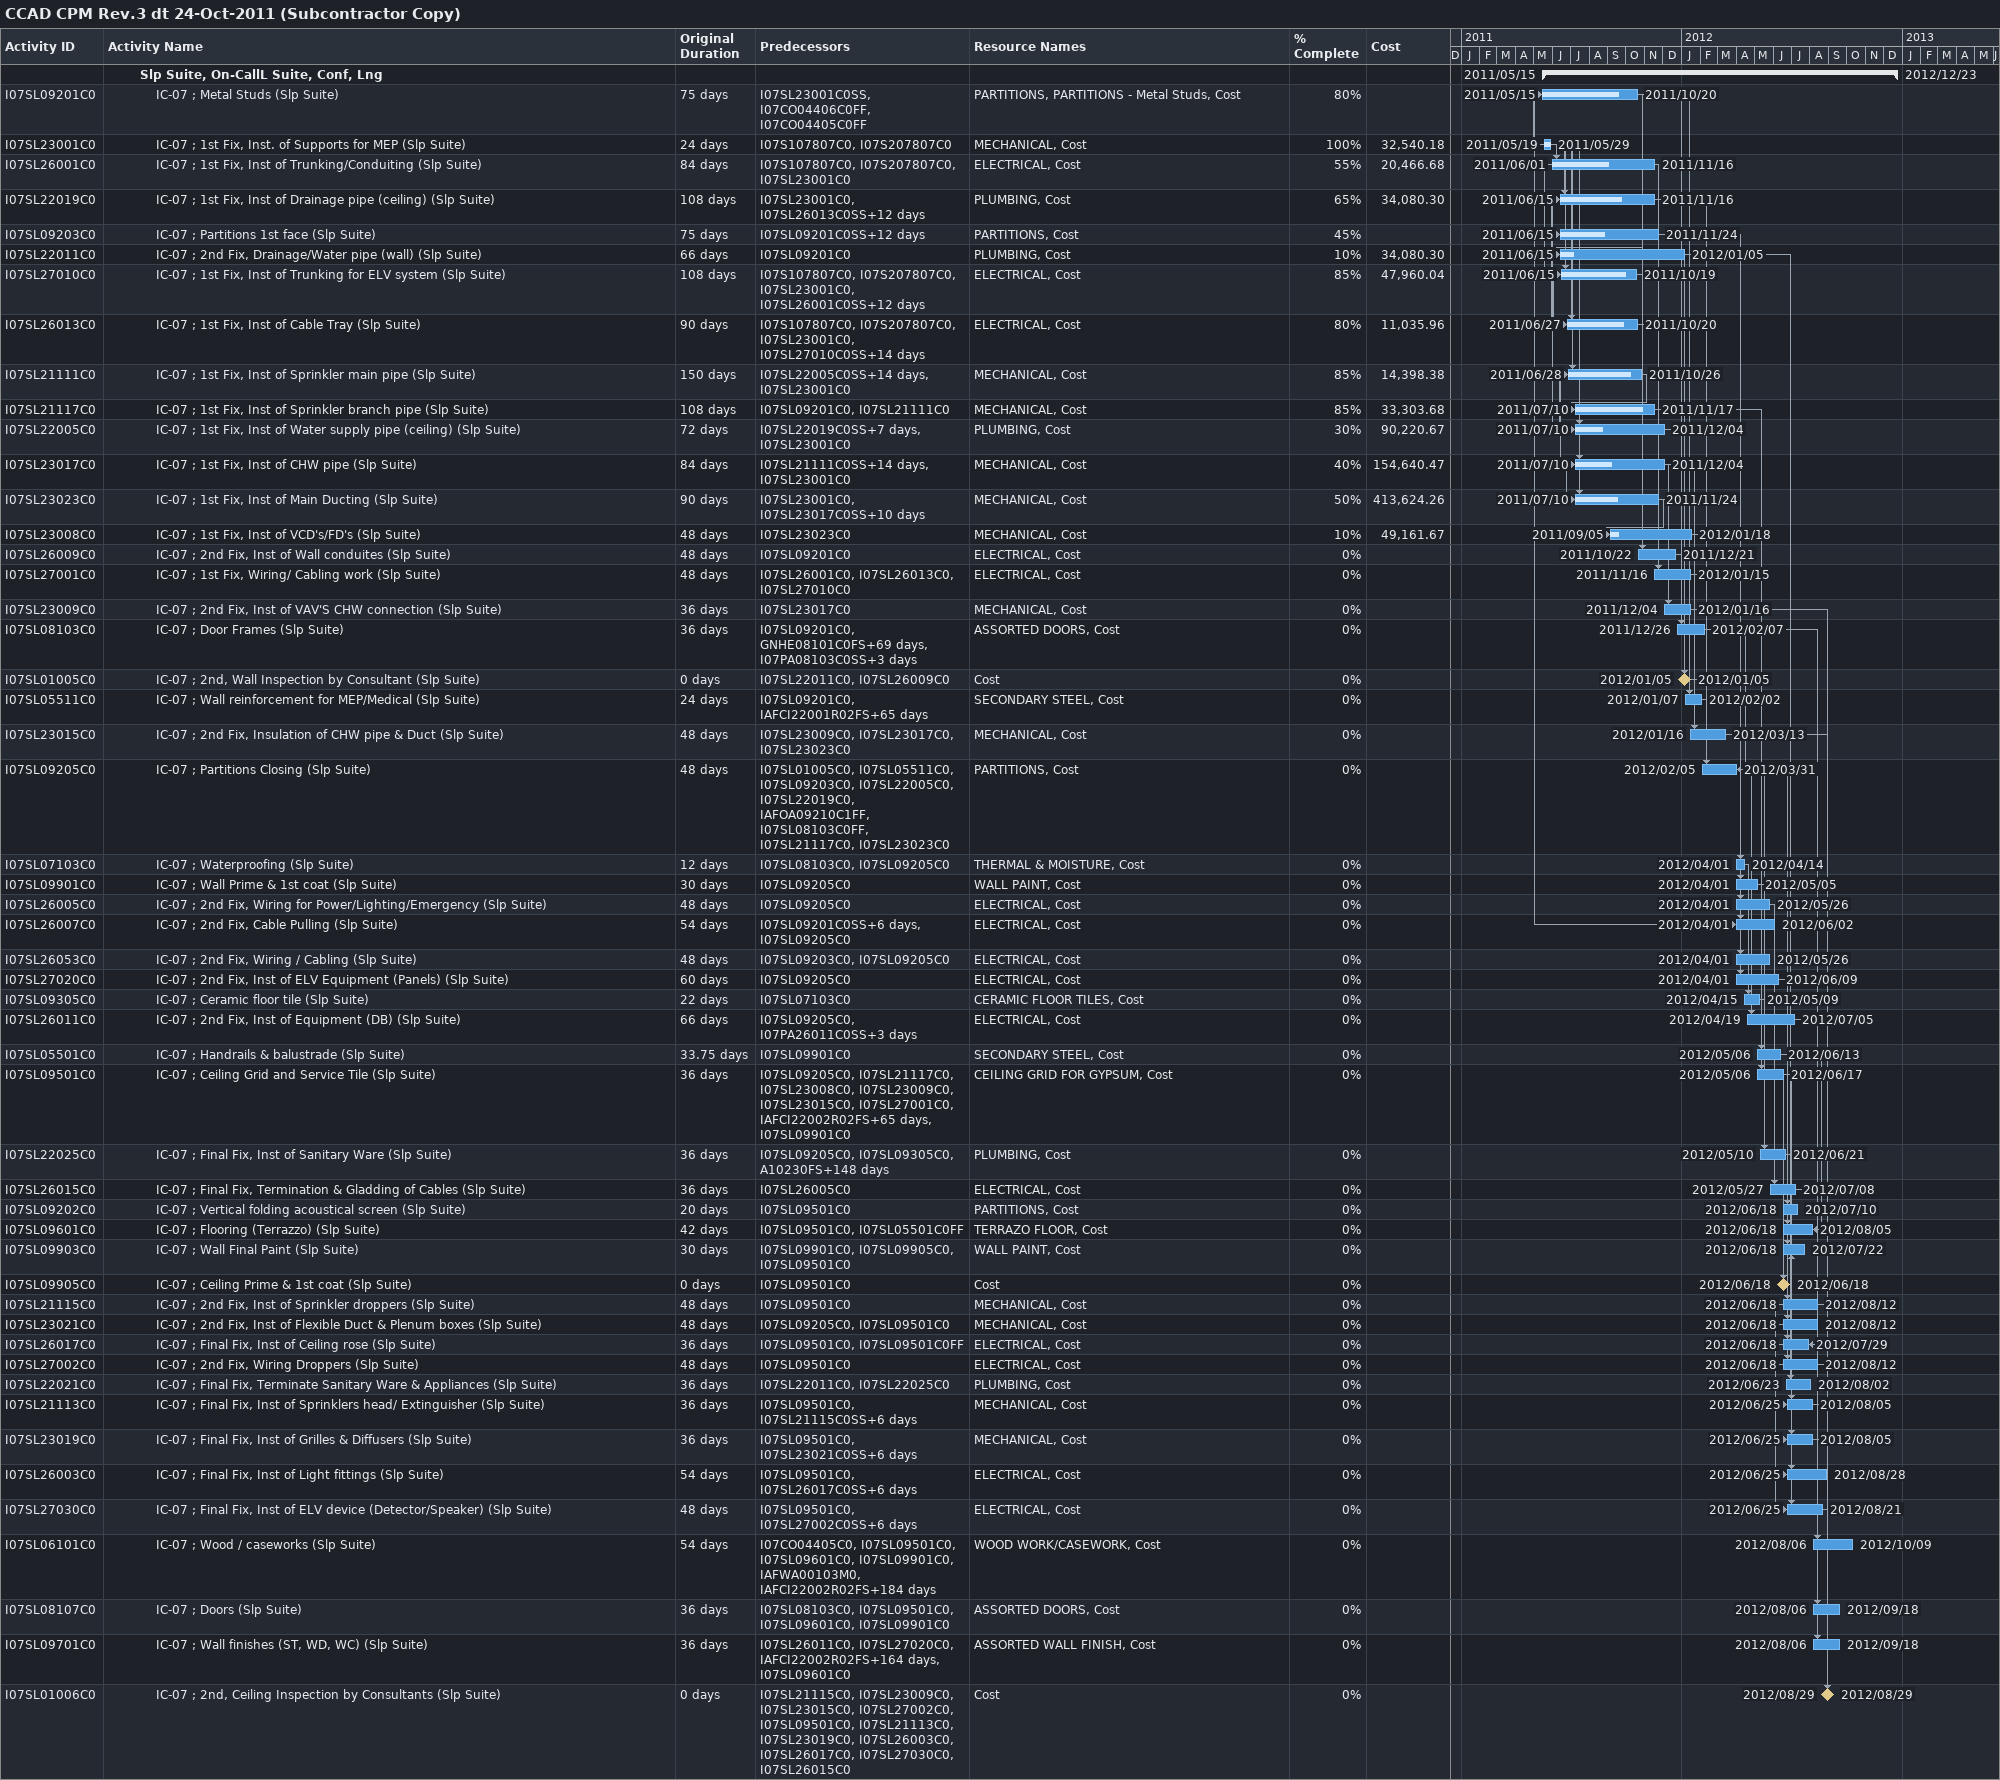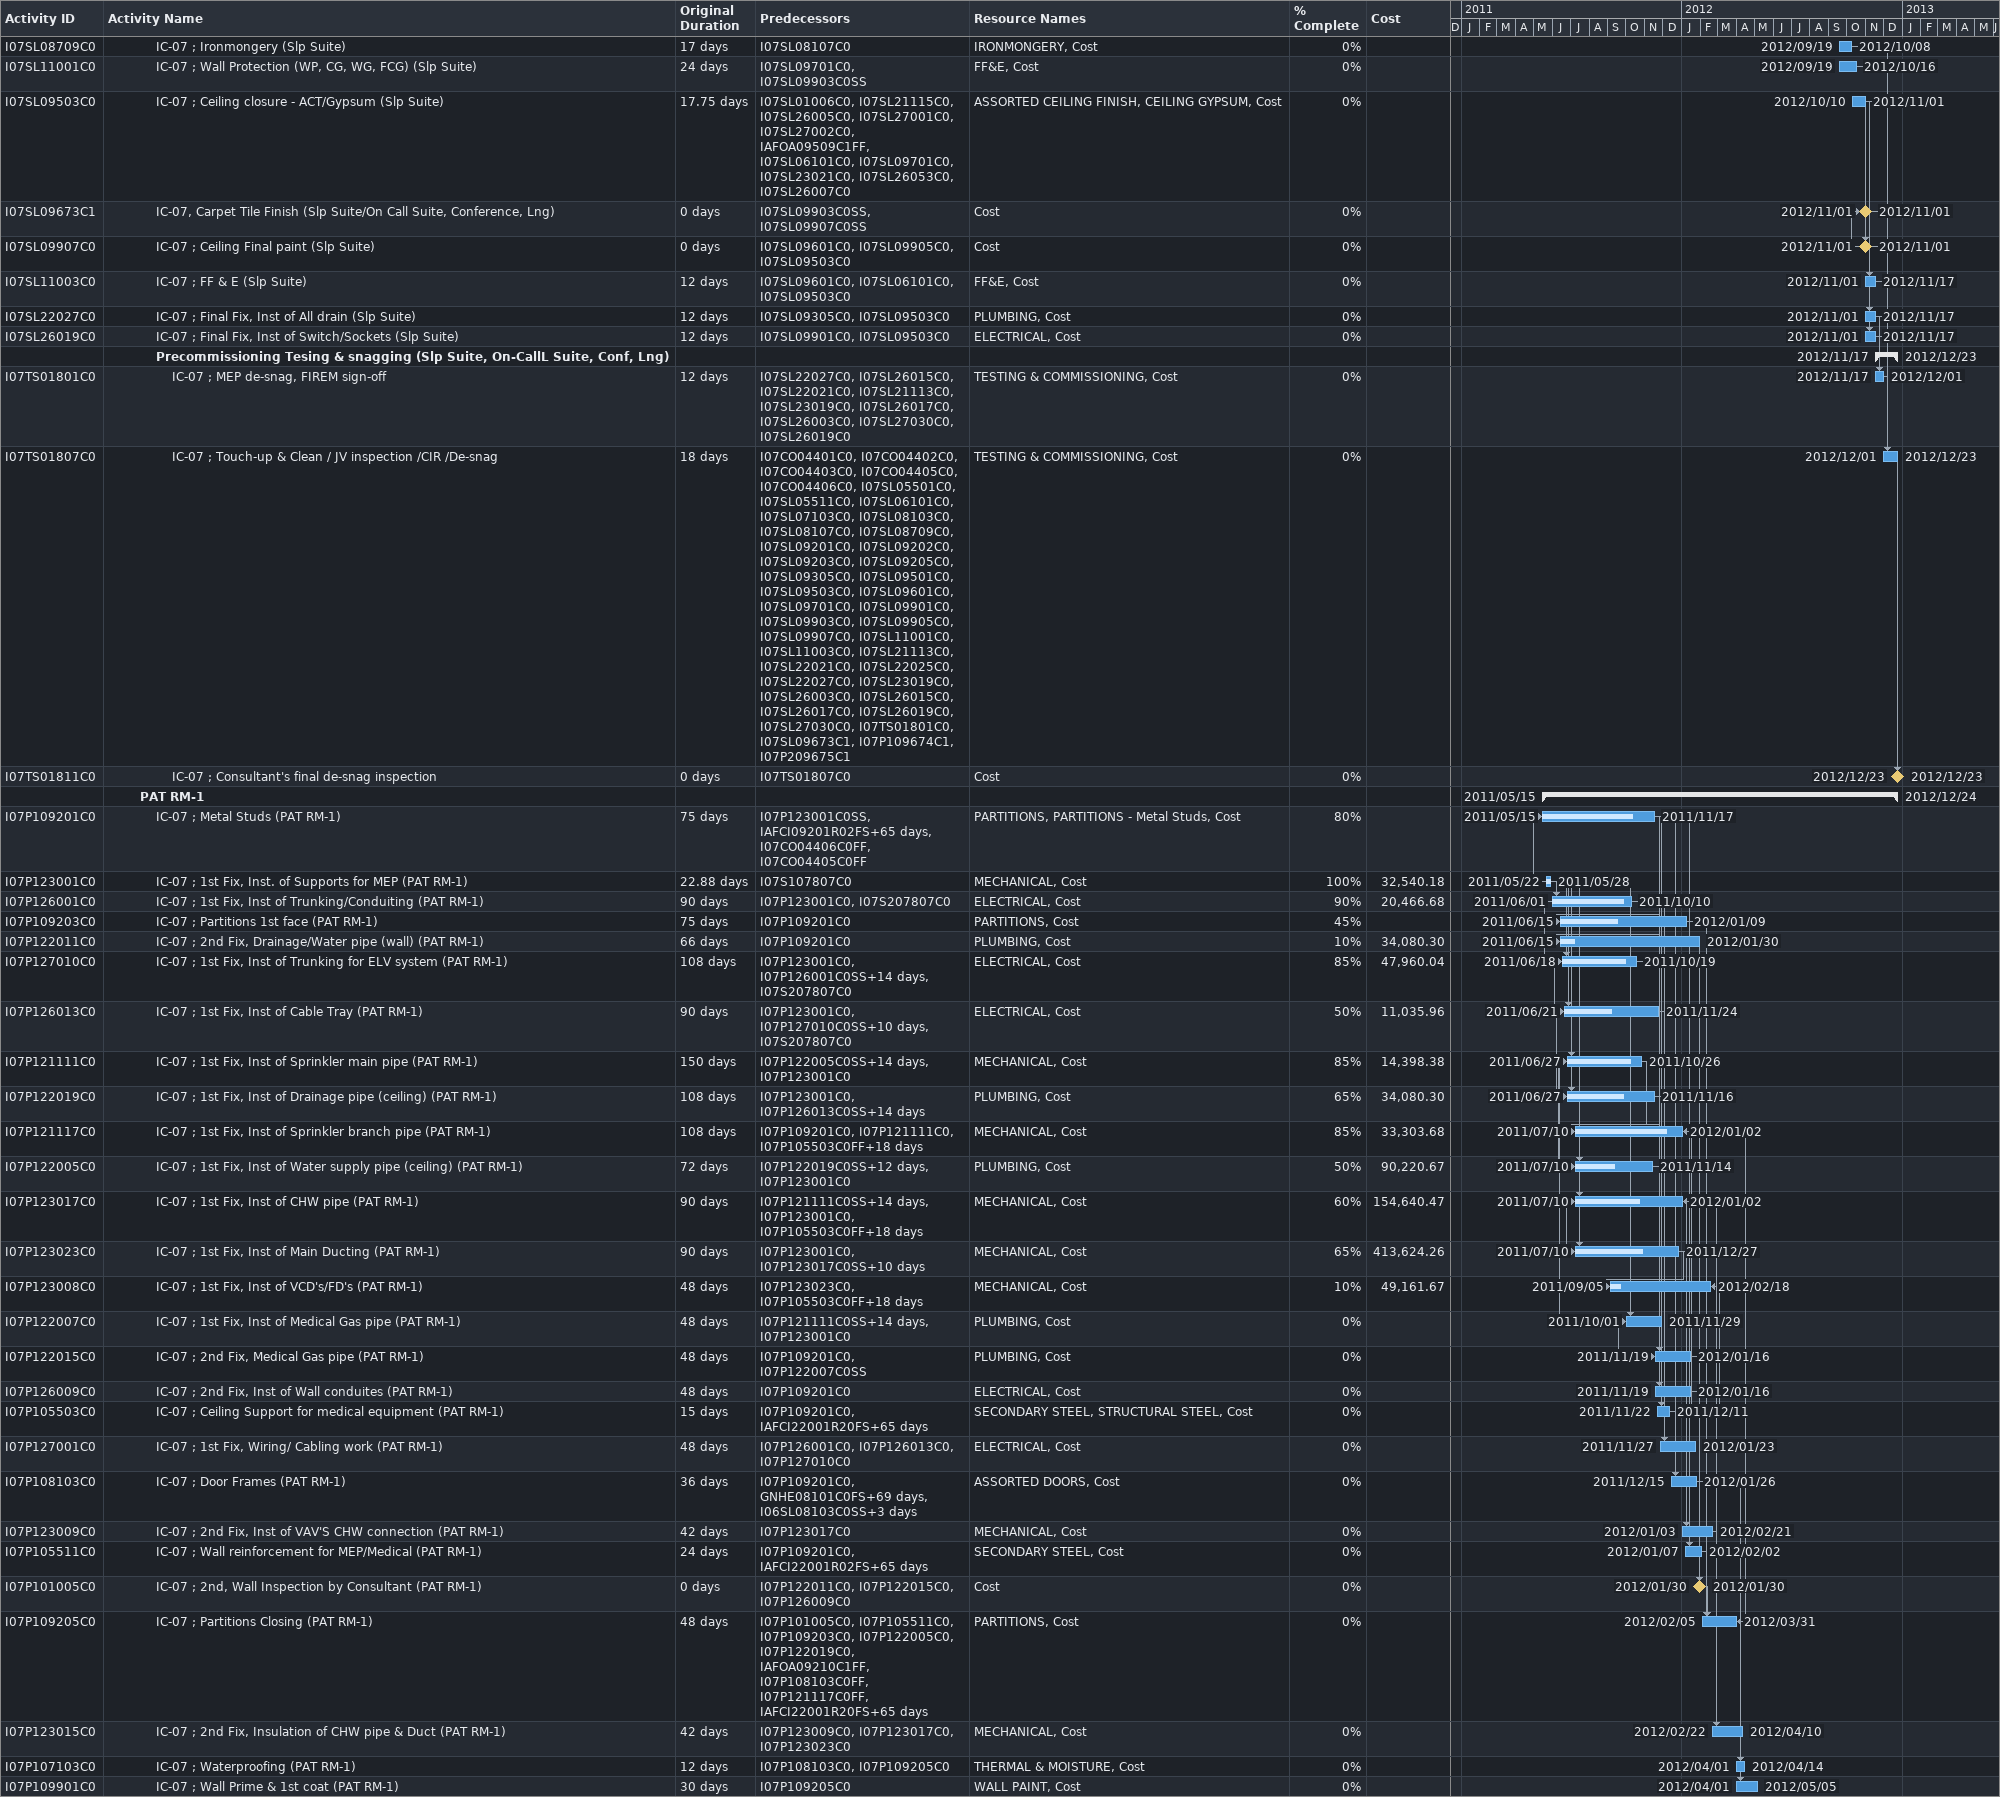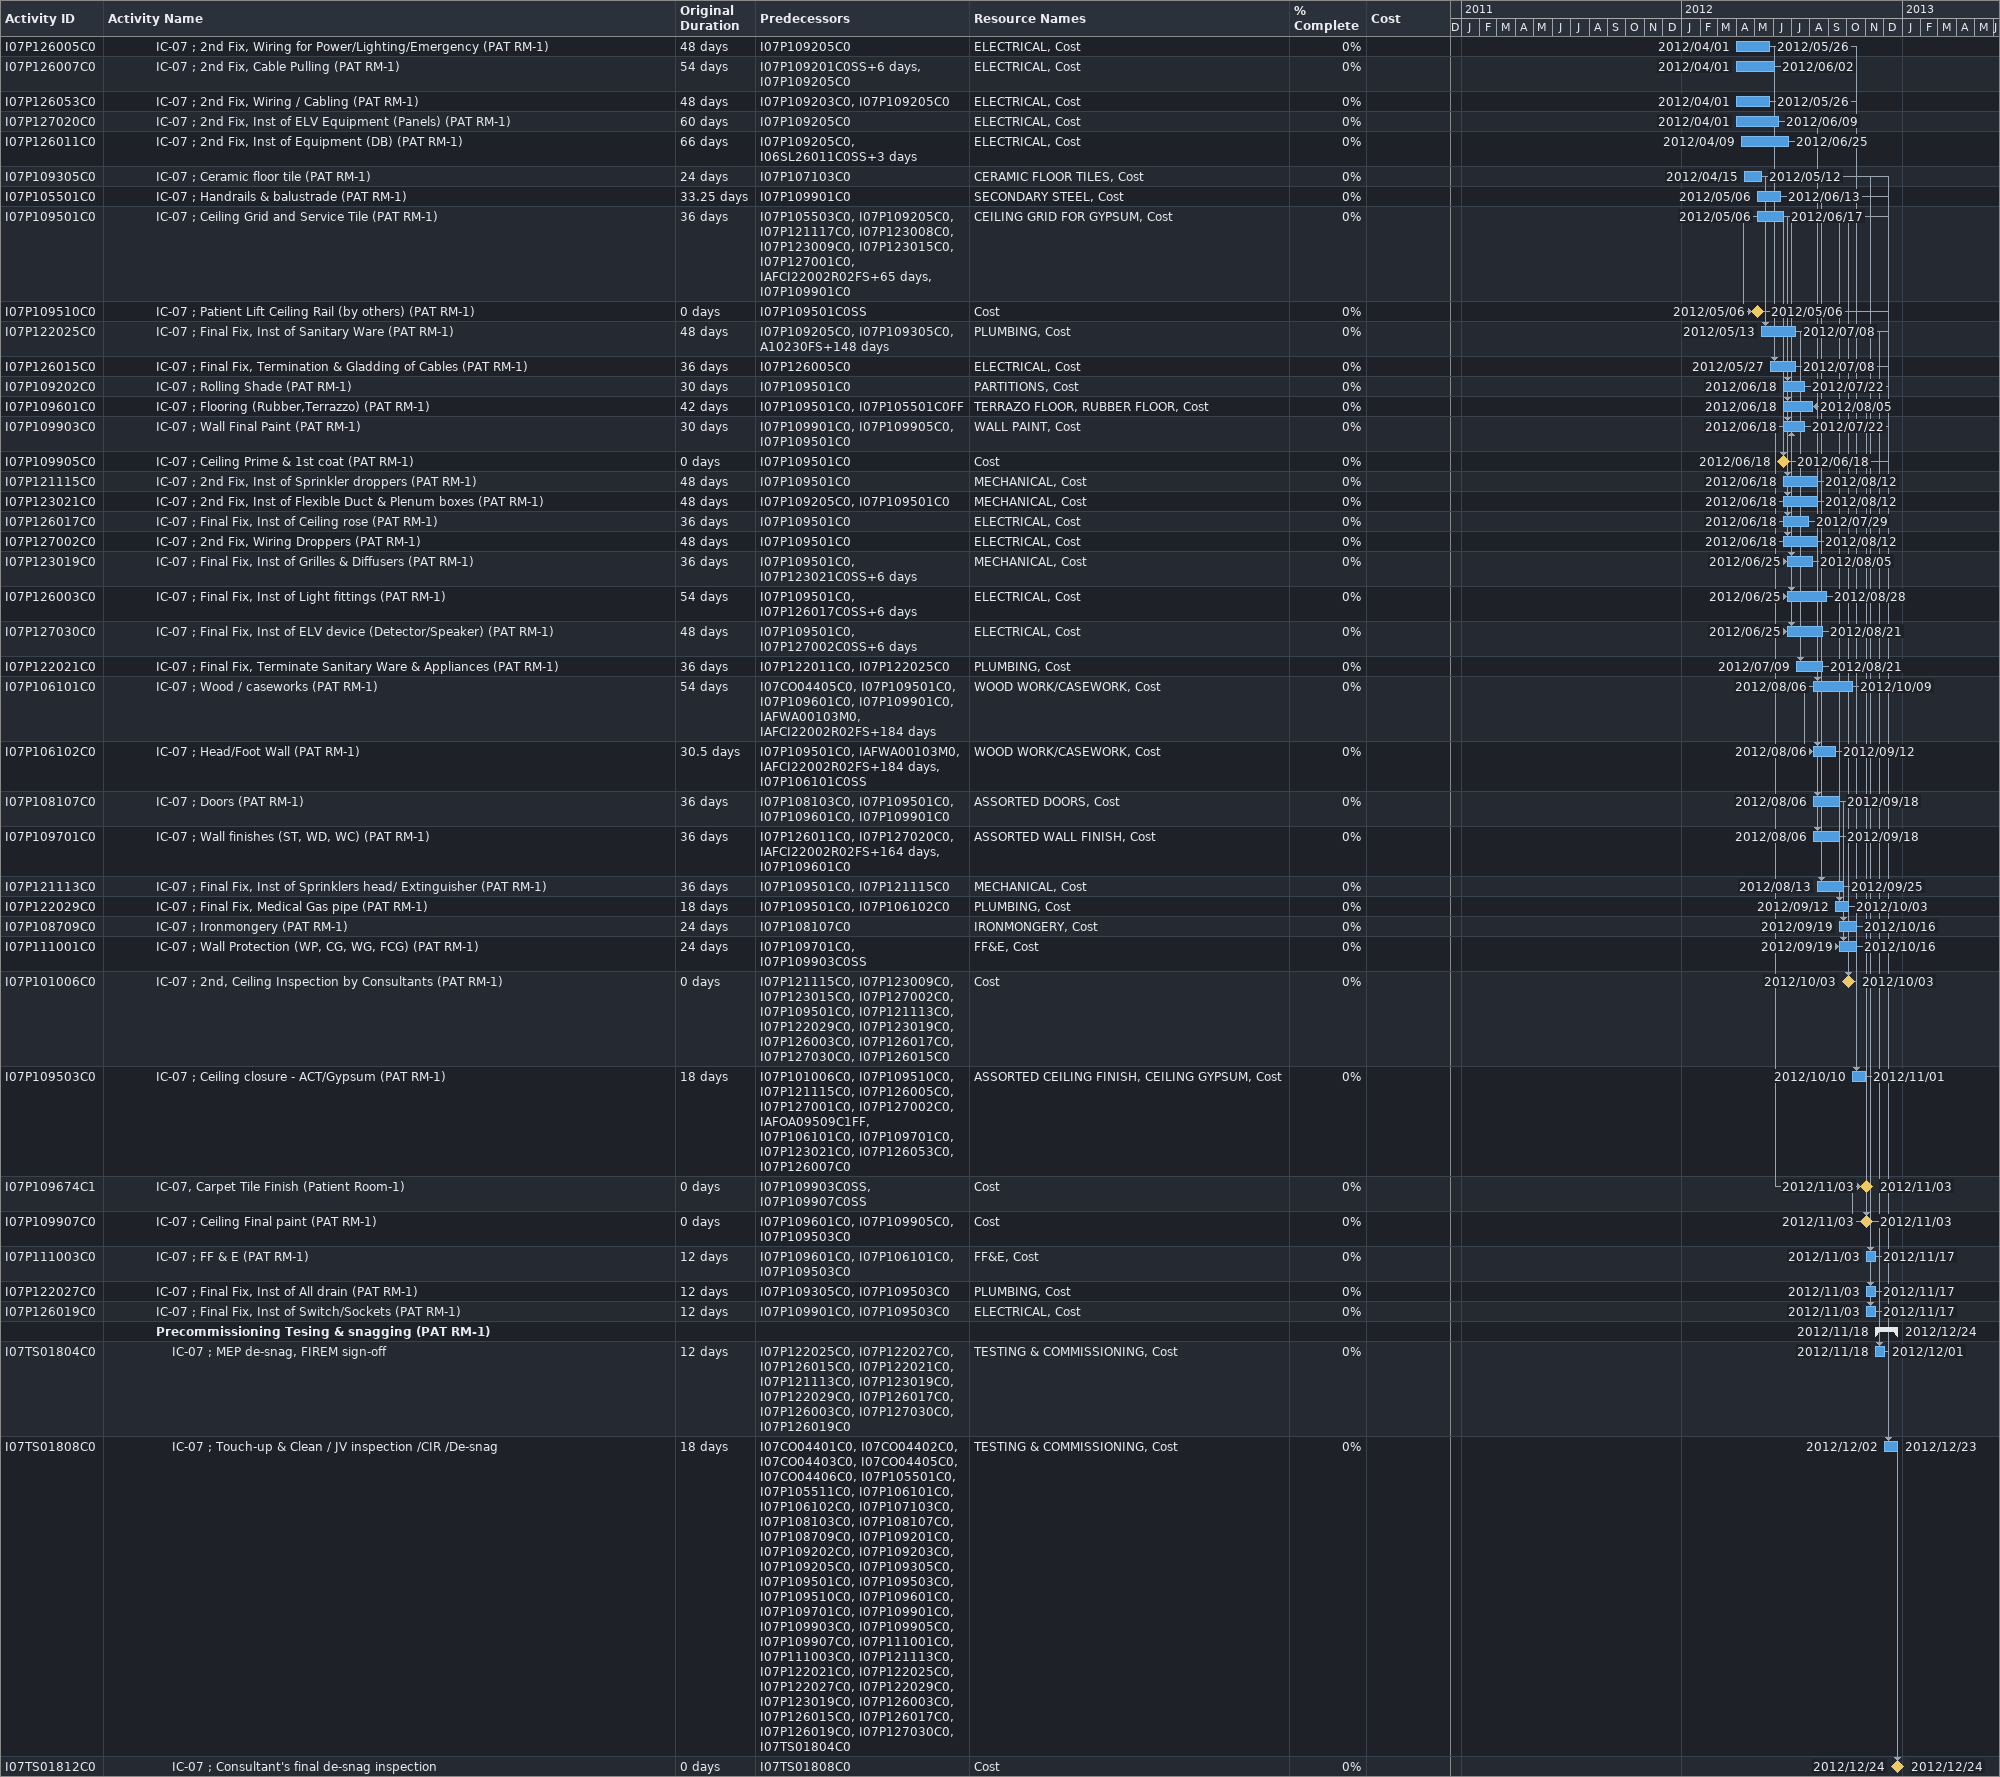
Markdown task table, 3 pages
CCAD CPM Rev.3 dt 24-Oct-2011 (Subcontractor Copy)

| ID | Level | Task | Original duration | Start | Finish | Predecessors | Resources | % complete | Cost |
|---|---|---|---|---|---|---|---|---|---|
|  | 3 | **Slp Suite, On-CallL Suite, Conf, Lng** |  | 2011-05-15 | 2012-12-23 |  |  |  |  |
| I07SL09201C0 | 4 | IC-07 ; Metal Studs (Slp Suite) | 75d | 2011-05-15 | 2011-10-20 | I07SL23001C0SS, I07CO04406C0FF, I07CO04405C0FF | PARTITIONS, PARTITIONS - Metal Studs, Cost | 80 |  |
| I07SL23001C0 | 4 | IC-07 ; 1st Fix, Inst. of Supports for MEP (Slp Suite) | 24d | 2011-05-19 | 2011-05-29 | I07S107807C0, I07S207807C0 | MECHANICAL, Cost | 100 | 32540.18 |
| I07SL26001C0 | 4 | IC-07 ; 1st Fix, Inst of Trunking/Conduiting (Slp Suite) | 84d | 2011-06-01 | 2011-11-16 | I07S107807C0, I07S207807C0, I07SL23001C0 | ELECTRICAL, Cost | 55 | 20466.68 |
| I07SL22019C0 | 4 | IC-07 ; 1st Fix, Inst of Drainage pipe (ceiling) (Slp Suite) | 108d | 2011-06-15 | 2011-11-16 | I07SL23001C0, I07SL26013C0SS+12d | PLUMBING, Cost | 65 | 34080.30 |
| I07SL09203C0 | 4 | IC-07 ; Partitions 1st face (Slp Suite) | 75d | 2011-06-15 | 2011-11-24 | I07SL09201C0SS+12d | PARTITIONS, Cost | 45 |  |
| I07SL22011C0 | 4 | IC-07 ; 2nd Fix, Drainage/Water pipe (wall) (Slp Suite) | 66d | 2011-06-15 | 2012-01-05 | I07SL09201C0 | PLUMBING, Cost | 10 | 34080.30 |
| I07SL27010C0 | 4 | IC-07 ; 1st Fix, Inst of Trunking for ELV system (Slp Suite) | 108d | 2011-06-15 | 2011-10-19 | I07S107807C0, I07S207807C0, I07SL23001C0, I07SL26001C0SS+12d | ELECTRICAL, Cost | 85 | 47960.04 |
| I07SL26013C0 | 4 | IC-07 ; 1st Fix, Inst of Cable Tray (Slp Suite) | 90d | 2011-06-27 | 2011-10-20 | I07S107807C0, I07S207807C0, I07SL23001C0, I07SL27010C0SS+14d | ELECTRICAL, Cost | 80 | 11035.96 |
| I07SL21111C0 | 4 | IC-07 ; 1st Fix, Inst of Sprinkler main pipe (Slp Suite) | 150d | 2011-06-28 | 2011-10-26 | I07SL22005C0SS+14d, I07SL23001C0 | MECHANICAL, Cost | 85 | 14398.38 |
| I07SL21117C0 | 4 | IC-07 ; 1st Fix, Inst of Sprinkler branch pipe (Slp Suite) | 108d | 2011-07-10 | 2011-11-17 | I07SL09201C0, I07SL21111C0 | MECHANICAL, Cost | 85 | 33303.68 |
| I07SL22005C0 | 4 | IC-07 ; 1st Fix, Inst of Water supply pipe (ceiling) (Slp Suite) | 72d | 2011-07-10 | 2011-12-04 | I07SL22019C0SS+7d, I07SL23001C0 | PLUMBING, Cost | 30 | 90220.67 |
| I07SL23017C0 | 4 | IC-07 ; 1st Fix, Inst of CHW pipe (Slp Suite) | 84d | 2011-07-10 | 2011-12-04 | I07SL21111C0SS+14d, I07SL23001C0 | MECHANICAL, Cost | 40 | 154640.47 |
| I07SL23023C0 | 4 | IC-07 ; 1st Fix, Inst of Main Ducting (Slp Suite) | 90d | 2011-07-10 | 2011-11-24 | I07SL23001C0, I07SL23017C0SS+10d | MECHANICAL, Cost | 50 | 413624.26 |
| I07SL23008C0 | 4 | IC-07 ; 1st Fix, Inst of VCD's/FD's (Slp Suite) | 48d | 2011-09-05 | 2012-01-18 | I07SL23023C0 | MECHANICAL, Cost | 10 | 49161.67 |
| I07SL26009C0 | 4 | IC-07 ; 2nd Fix, Inst of Wall conduites (Slp Suite) | 48d | 2011-10-22 | 2011-12-21 | I07SL09201C0 | ELECTRICAL, Cost | 0 |  |
| I07SL27001C0 | 4 | IC-07 ; 1st Fix, Wiring/ Cabling work (Slp Suite) | 48d | 2011-11-16 | 2012-01-15 | I07SL26001C0, I07SL26013C0, I07SL27010C0 | ELECTRICAL, Cost | 0 |  |
| I07SL23009C0 | 4 | IC-07 ; 2nd Fix, Inst of VAV'S CHW connection (Slp Suite) | 36d | 2011-12-04 | 2012-01-16 | I07SL23017C0 | MECHANICAL, Cost | 0 |  |
| I07SL08103C0 | 4 | IC-07 ; Door Frames (Slp Suite) | 36d | 2011-12-26 | 2012-02-07 | I07SL09201C0, GNHE08101C0FS+69d, I07PA08103C0SS+3d | ASSORTED DOORS, Cost | 0 |  |
| I07SL01005C0 | 4 | IC-07 ; 2nd, Wall Inspection by Consultant (Slp Suite) | 0d | 2012-01-05 | 2012-01-05 | I07SL22011C0, I07SL26009C0 | Cost | 0 |  |
| I07SL05511C0 | 4 | IC-07 ; Wall reinforcement for MEP/Medical (Slp Suite) | 24d | 2012-01-07 | 2012-02-02 | I07SL09201C0, IAFCI22001R02FS+65d | SECONDARY STEEL, Cost | 0 |  |
| I07SL23015C0 | 4 | IC-07 ; 2nd Fix, Insulation of CHW pipe & Duct (Slp Suite) | 48d | 2012-01-16 | 2012-03-13 | I07SL23009C0, I07SL23017C0, I07SL23023C0 | MECHANICAL, Cost | 0 |  |
| I07SL09205C0 | 4 | IC-07 ; Partitions Closing (Slp Suite) | 48d | 2012-02-05 | 2012-03-31 | I07SL01005C0, I07SL05511C0, I07SL09203C0, I07SL22005C0, I07SL22019C0, IAFOA09210C1FF, I07SL08103C0FF, I07SL21117C0, I07SL23023C0 | PARTITIONS, Cost | 0 |  |
| I07SL07103C0 | 4 | IC-07 ; Waterproofing (Slp Suite) | 12d | 2012-04-01 | 2012-04-14 | I07SL08103C0, I07SL09205C0 | THERMAL & MOISTURE, Cost | 0 |  |
| I07SL09901C0 | 4 | IC-07 ; Wall Prime & 1st coat (Slp Suite) | 30d | 2012-04-01 | 2012-05-05 | I07SL09205C0 | WALL PAINT, Cost | 0 |  |
| I07SL26005C0 | 4 | IC-07 ; 2nd Fix, Wiring for Power/Lighting/Emergency (Slp Suite) | 48d | 2012-04-01 | 2012-05-26 | I07SL09205C0 | ELECTRICAL, Cost | 0 |  |
| I07SL26007C0 | 4 | IC-07 ; 2nd Fix, Cable Pulling (Slp Suite) | 54d | 2012-04-01 | 2012-06-02 | I07SL09201C0SS+6d, I07SL09205C0 | ELECTRICAL, Cost | 0 |  |
| I07SL26053C0 | 4 | IC-07 ; 2nd Fix, Wiring / Cabling (Slp Suite) | 48d | 2012-04-01 | 2012-05-26 | I07SL09203C0, I07SL09205C0 | ELECTRICAL, Cost | 0 |  |
| I07SL27020C0 | 4 | IC-07 ; 2nd Fix, Inst of ELV Equipment (Panels) (Slp Suite) | 60d | 2012-04-01 | 2012-06-09 | I07SL09205C0 | ELECTRICAL, Cost | 0 |  |
| I07SL09305C0 | 4 | IC-07 ; Ceramic floor tile (Slp Suite) | 22d | 2012-04-15 | 2012-05-09 | I07SL07103C0 | CERAMIC FLOOR TILES, Cost | 0 |  |
| I07SL26011C0 | 4 | IC-07 ; 2nd Fix, Inst of Equipment (DB) (Slp Suite) | 66d | 2012-04-19 | 2012-07-05 | I07SL09205C0, I07PA26011C0SS+3d | ELECTRICAL, Cost | 0 |  |
| I07SL05501C0 | 4 | IC-07 ; Handrails & balustrade (Slp Suite) | 33.75d | 2012-05-06 | 2012-06-13 | I07SL09901C0 | SECONDARY STEEL, Cost | 0 |  |
| I07SL09501C0 | 4 | IC-07 ; Ceiling Grid and Service Tile (Slp Suite) | 36d | 2012-05-06 | 2012-06-17 | I07SL09205C0, I07SL21117C0, I07SL23008C0, I07SL23009C0, I07SL23015C0, I07SL27001C0, IAFCI22002R02FS+65d, I07SL09901C0 | CEILING GRID FOR GYPSUM, Cost | 0 |  |
| I07SL22025C0 | 4 | IC-07 ; Final Fix, Inst of Sanitary Ware (Slp Suite) | 36d | 2012-05-10 | 2012-06-21 | I07SL09205C0, I07SL09305C0, A10230FS+148d | PLUMBING, Cost | 0 |  |
| I07SL26015C0 | 4 | IC-07 ; Final Fix, Termination & Gladding of Cables (Slp Suite) | 36d | 2012-05-27 | 2012-07-08 | I07SL26005C0 | ELECTRICAL, Cost | 0 |  |
| I07SL09202C0 | 4 | IC-07 ; Vertical folding acoustical screen (Slp Suite) | 20d | 2012-06-18 | 2012-07-10 | I07SL09501C0 | PARTITIONS, Cost | 0 |  |
| I07SL09601C0 | 4 | IC-07 ; Flooring (Terrazzo) (Slp Suite) | 42d | 2012-06-18 | 2012-08-05 | I07SL09501C0, I07SL05501C0FF | TERRAZO FLOOR, Cost | 0 |  |
| I07SL09903C0 | 4 | IC-07 ; Wall Final Paint (Slp Suite) | 30d | 2012-06-18 | 2012-07-22 | I07SL09901C0, I07SL09905C0, I07SL09501C0 | WALL PAINT, Cost | 0 |  |
| I07SL09905C0 | 4 | IC-07 ; Ceiling Prime & 1st coat (Slp Suite) | 0d | 2012-06-18 | 2012-06-18 | I07SL09501C0 | Cost | 0 |  |
| I07SL21115C0 | 4 | IC-07 ; 2nd Fix, Inst of Sprinkler droppers (Slp Suite) | 48d | 2012-06-18 | 2012-08-12 | I07SL09501C0 | MECHANICAL, Cost | 0 |  |
| I07SL23021C0 | 4 | IC-07 ; 2nd Fix, Inst of Flexible Duct & Plenum boxes (Slp Suite) | 48d | 2012-06-18 | 2012-08-12 | I07SL09205C0, I07SL09501C0 | MECHANICAL, Cost | 0 |  |
| I07SL26017C0 | 4 | IC-07 ; Final Fix, Inst of Ceiling rose (Slp Suite) | 36d | 2012-06-18 | 2012-07-29 | I07SL09501C0, I07SL09501C0FF | ELECTRICAL, Cost | 0 |  |
| I07SL27002C0 | 4 | IC-07 ; 2nd Fix, Wiring Droppers (Slp Suite) | 48d | 2012-06-18 | 2012-08-12 | I07SL09501C0 | ELECTRICAL, Cost | 0 |  |
| I07SL22021C0 | 4 | IC-07 ; Final Fix, Terminate Sanitary Ware & Appliances (Slp Suite) | 36d | 2012-06-23 | 2012-08-02 | I07SL22011C0, I07SL22025C0 | PLUMBING, Cost | 0 |  |
| I07SL21113C0 | 4 | IC-07 ; Final Fix, Inst of Sprinklers head/ Extinguisher (Slp Suite) | 36d | 2012-06-25 | 2012-08-05 | I07SL09501C0, I07SL21115C0SS+6d | MECHANICAL, Cost | 0 |  |
| I07SL23019C0 | 4 | IC-07 ; Final Fix, Inst of Grilles & Diffusers (Slp Suite) | 36d | 2012-06-25 | 2012-08-05 | I07SL09501C0, I07SL23021C0SS+6d | MECHANICAL, Cost | 0 |  |
| I07SL26003C0 | 4 | IC-07 ; Final Fix, Inst of Light fittings (Slp Suite) | 54d | 2012-06-25 | 2012-08-28 | I07SL09501C0, I07SL26017C0SS+6d | ELECTRICAL, Cost | 0 |  |
| I07SL27030C0 | 4 | IC-07 ; Final Fix, Inst of ELV device (Detector/Speaker) (Slp Suite) | 48d | 2012-06-25 | 2012-08-21 | I07SL09501C0, I07SL27002C0SS+6d | ELECTRICAL, Cost | 0 |  |
| I07SL06101C0 | 4 | IC-07 ; Wood / caseworks (Slp Suite) | 54d | 2012-08-06 | 2012-10-09 | I07CO04405C0, I07SL09501C0, I07SL09601C0, I07SL09901C0, IAFWA00103M0, IAFCI22002R02FS+184d | WOOD WORK/CASEWORK, Cost | 0 |  |
| I07SL08107C0 | 4 | IC-07 ; Doors (Slp Suite) | 36d | 2012-08-06 | 2012-09-18 | I07SL08103C0, I07SL09501C0, I07SL09601C0, I07SL09901C0 | ASSORTED DOORS, Cost | 0 |  |
| I07SL09701C0 | 4 | IC-07 ; Wall finishes (ST, WD, WC) (Slp Suite) | 36d | 2012-08-06 | 2012-09-18 | I07SL26011C0, I07SL27020C0, IAFCI22002R02FS+164d, I07SL09601C0 | ASSORTED WALL FINISH, Cost | 0 |  |
| I07SL01006C0 | 4 | IC-07 ; 2nd, Ceiling Inspection by Consultants (Slp Suite) | 0d | 2012-08-29 | 2012-08-29 | I07SL21115C0, I07SL23009C0, I07SL23015C0, I07SL27002C0, I07SL09501C0, I07SL21113C0, I07SL23019C0, I07SL26003C0, I07SL26017C0, I07SL27030C0, I07SL26015C0 | Cost | 0 |  |
| I07SL08709C0 | 4 | IC-07 ; Ironmongery (Slp Suite) | 17d | 2012-09-19 | 2012-10-08 | I07SL08107C0 | IRONMONGERY, Cost | 0 |  |
| I07SL11001C0 | 4 | IC-07 ; Wall Protection (WP, CG, WG, FCG) (Slp Suite) | 24d | 2012-09-19 | 2012-10-16 | I07SL09701C0, I07SL09903C0SS | FF&E, Cost | 0 |  |
| I07SL09503C0 | 4 | IC-07 ; Ceiling closure - ACT/Gypsum (Slp Suite) | 17.75d | 2012-10-10 | 2012-11-01 | I07SL01006C0, I07SL21115C0, I07SL26005C0, I07SL27001C0, I07SL27002C0, IAFOA09509C1FF, I07SL06101C0, I07SL09701C0, I07SL23021C0, I07SL26053C0, I07SL26007C0 | ASSORTED CEILING FINISH, CEILING GYPSUM, Cost | 0 |  |
| I07SL09673C1 | 4 | IC-07, Carpet Tile Finish (Slp Suite/On Call Suite, Conference, Lng) | 0d | 2012-11-01 | 2012-11-01 | I07SL09903C0SS, I07SL09907C0SS | Cost | 0 |  |
| I07SL09907C0 | 4 | IC-07 ; Ceiling Final paint (Slp Suite) | 0d | 2012-11-01 | 2012-11-01 | I07SL09601C0, I07SL09905C0, I07SL09503C0 | Cost | 0 |  |
| I07SL11003C0 | 4 | IC-07 ; FF & E (Slp Suite) | 12d | 2012-11-01 | 2012-11-17 | I07SL09601C0, I07SL06101C0, I07SL09503C0 | FF&E, Cost | 0 |  |
| I07SL22027C0 | 4 | IC-07 ; Final Fix, Inst of All drain (Slp Suite) | 12d | 2012-11-01 | 2012-11-17 | I07SL09305C0, I07SL09503C0 | PLUMBING, Cost | 0 |  |
| I07SL26019C0 | 4 | IC-07 ; Final Fix, Inst of Switch/Sockets (Slp Suite) | 12d | 2012-11-01 | 2012-11-17 | I07SL09901C0, I07SL09503C0 | ELECTRICAL, Cost | 0 |  |
|  | 4 | **Precommissioning Tesing & snagging (Slp Suite, On-CallL Suite, Conf, Lng)** |  | 2012-11-17 | 2012-12-23 |  |  |  |  |
| I07TS01801C0 | 5 | IC-07 ; MEP de-snag, FIREM sign-off | 12d | 2012-11-17 | 2012-12-01 | I07SL22027C0, I07SL26015C0, I07SL22021C0, I07SL21113C0, I07SL23019C0, I07SL26017C0, I07SL26003C0, I07SL27030C0, I07SL26019C0 | TESTING & COMMISSIONING, Cost | 0 |  |
| I07TS01807C0 | 5 | IC-07 ; Touch-up & Clean / JV inspection /CIR /De-snag | 18d | 2012-12-01 | 2012-12-23 | I07CO04401C0, I07CO04402C0, I07CO04403C0, I07CO04405C0, I07CO04406C0, I07SL05501C0, I07SL05511C0, I07SL06101C0, I07SL07103C0, I07SL08103C0, I07SL08107C0, I07SL08709C0, I07SL09201C0, I07SL09202C0, I07SL09203C0, I07SL09205C0, I07SL09305C0, I07SL09501C0, I07SL09503C0, I07SL09601C0, I07SL09701C0, I07SL09901C0, I07SL09903C0, I07SL09905C0, I07SL09907C0, I07SL11001C0, I07SL11003C0, I07SL21113C0, I07SL22021C0, I07SL22025C0, I07SL22027C0, I07SL23019C0, I07SL26003C0, I07SL26015C0, I07SL26017C0, I07SL26019C0, I07SL27030C0, I07TS01801C0, I07SL09673C1, I07P109674C1, I07P209675C1 | TESTING & COMMISSIONING, Cost | 0 |  |
| I07TS01811C0 | 5 | IC-07 ; Consultant's final de-snag inspection | 0d | 2012-12-23 | 2012-12-23 | I07TS01807C0 | Cost | 0 |  |
|  | 3 | **PAT RM-1** |  | 2011-05-15 | 2012-12-24 |  |  |  |  |
| I07P109201C0 | 4 | IC-07 ; Metal Studs (PAT RM-1) | 75d | 2011-05-15 | 2011-11-17 | I07P123001C0SS, IAFCI09201R02FS+65d, I07CO04406C0FF, I07CO04405C0FF | PARTITIONS, PARTITIONS - Metal Studs, Cost | 80 |  |
| I07P123001C0 | 4 | IC-07 ; 1st Fix, Inst. of Supports for MEP (PAT RM-1) | 22.88d | 2011-05-22 | 2011-05-28 | I07S107807C0 | MECHANICAL, Cost | 100 | 32540.18 |
| I07P126001C0 | 4 | IC-07 ; 1st Fix, Inst of Trunking/Conduiting (PAT RM-1) | 90d | 2011-06-01 | 2011-10-10 | I07P123001C0, I07S207807C0 | ELECTRICAL, Cost | 90 | 20466.68 |
| I07P109203C0 | 4 | IC-07 ; Partitions 1st face (PAT RM-1) | 75d | 2011-06-15 | 2012-01-09 | I07P109201C0 | PARTITIONS, Cost | 45 |  |
| I07P122011C0 | 4 | IC-07 ; 2nd Fix, Drainage/Water pipe (wall) (PAT RM-1) | 66d | 2011-06-15 | 2012-01-30 | I07P109201C0 | PLUMBING, Cost | 10 | 34080.30 |
| I07P127010C0 | 4 | IC-07 ; 1st Fix, Inst of Trunking for ELV system (PAT RM-1) | 108d | 2011-06-18 | 2011-10-19 | I07P123001C0, I07P126001C0SS+14d, I07S207807C0 | ELECTRICAL, Cost | 85 | 47960.04 |
| I07P126013C0 | 4 | IC-07 ; 1st Fix, Inst of Cable Tray (PAT RM-1) | 90d | 2011-06-21 | 2011-11-24 | I07P123001C0, I07P127010C0SS+10d, I07S207807C0 | ELECTRICAL, Cost | 50 | 11035.96 |
| I07P121111C0 | 4 | IC-07 ; 1st Fix, Inst of Sprinkler main pipe (PAT RM-1) | 150d | 2011-06-27 | 2011-10-26 | I07P122005C0SS+14d, I07P123001C0 | MECHANICAL, Cost | 85 | 14398.38 |
| I07P122019C0 | 4 | IC-07 ; 1st Fix, Inst of Drainage pipe (ceiling) (PAT RM-1) | 108d | 2011-06-27 | 2011-11-16 | I07P123001C0, I07P126013C0SS+14d | PLUMBING, Cost | 65 | 34080.30 |
| I07P121117C0 | 4 | IC-07 ; 1st Fix, Inst of Sprinkler branch pipe (PAT RM-1) | 108d | 2011-07-10 | 2012-01-02 | I07P109201C0, I07P121111C0, I07P105503C0FF+18d | MECHANICAL, Cost | 85 | 33303.68 |
| I07P122005C0 | 4 | IC-07 ; 1st Fix, Inst of Water supply pipe (ceiling) (PAT RM-1) | 72d | 2011-07-10 | 2011-11-14 | I07P122019C0SS+12d, I07P123001C0 | PLUMBING, Cost | 50 | 90220.67 |
| I07P123017C0 | 4 | IC-07 ; 1st Fix, Inst of CHW pipe (PAT RM-1) | 90d | 2011-07-10 | 2012-01-02 | I07P121111C0SS+14d, I07P123001C0, I07P105503C0FF+18d | MECHANICAL, Cost | 60 | 154640.47 |
| I07P123023C0 | 4 | IC-07 ; 1st Fix, Inst of Main Ducting (PAT RM-1) | 90d | 2011-07-10 | 2011-12-27 | I07P123001C0, I07P123017C0SS+10d | MECHANICAL, Cost | 65 | 413624.26 |
| I07P123008C0 | 4 | IC-07 ; 1st Fix, Inst of VCD's/FD's (PAT RM-1) | 48d | 2011-09-05 | 2012-02-18 | I07P123023C0, I07P105503C0FF+18d | MECHANICAL, Cost | 10 | 49161.67 |
| I07P122007C0 | 4 | IC-07 ; 1st Fix, Inst of Medical Gas pipe (PAT RM-1) | 48d | 2011-10-01 | 2011-11-29 | I07P121111C0SS+14d, I07P123001C0 | PLUMBING, Cost | 0 |  |
| I07P122015C0 | 4 | IC-07 ; 2nd Fix, Medical Gas pipe (PAT RM-1) | 48d | 2011-11-19 | 2012-01-16 | I07P109201C0, I07P122007C0SS | PLUMBING, Cost | 0 |  |
| I07P126009C0 | 4 | IC-07 ; 2nd Fix, Inst of Wall conduites (PAT RM-1) | 48d | 2011-11-19 | 2012-01-16 | I07P109201C0 | ELECTRICAL, Cost | 0 |  |
| I07P105503C0 | 4 | IC-07 ; Ceiling Support for medical equipment (PAT RM-1) | 15d | 2011-11-22 | 2011-12-11 | I07P109201C0, IAFCI22001R20FS+65d | SECONDARY STEEL, STRUCTURAL STEEL, Cost | 0 |  |
| I07P127001C0 | 4 | IC-07 ; 1st Fix, Wiring/ Cabling work (PAT RM-1) | 48d | 2011-11-27 | 2012-01-23 | I07P126001C0, I07P126013C0, I07P127010C0 | ELECTRICAL, Cost | 0 |  |
| I07P108103C0 | 4 | IC-07 ; Door Frames (PAT RM-1) | 36d | 2011-12-15 | 2012-01-26 | I07P109201C0, GNHE08101C0FS+69d, I06SL08103C0SS+3d | ASSORTED DOORS, Cost | 0 |  |
| I07P123009C0 | 4 | IC-07 ; 2nd Fix, Inst of VAV'S CHW connection (PAT RM-1) | 42d | 2012-01-03 | 2012-02-21 | I07P123017C0 | MECHANICAL, Cost | 0 |  |
| I07P105511C0 | 4 | IC-07 ; Wall reinforcement for MEP/Medical (PAT RM-1) | 24d | 2012-01-07 | 2012-02-02 | I07P109201C0, IAFCI22001R02FS+65d | SECONDARY STEEL, Cost | 0 |  |
| I07P101005C0 | 4 | IC-07 ; 2nd, Wall Inspection by Consultant (PAT RM-1) | 0d | 2012-01-30 | 2012-01-30 | I07P122011C0, I07P122015C0, I07P126009C0 | Cost | 0 |  |
| I07P109205C0 | 4 | IC-07 ; Partitions Closing (PAT RM-1) | 48d | 2012-02-05 | 2012-03-31 | I07P101005C0, I07P105511C0, I07P109203C0, I07P122005C0, I07P122019C0, IAFOA09210C1FF, I07P108103C0FF, I07P121117C0FF, IAFCI22001R20FS+65d | PARTITIONS, Cost | 0 |  |
| I07P123015C0 | 4 | IC-07 ; 2nd Fix, Insulation of CHW pipe & Duct (PAT RM-1) | 42d | 2012-02-22 | 2012-04-10 | I07P123009C0, I07P123017C0, I07P123023C0 | MECHANICAL, Cost | 0 |  |
| I07P107103C0 | 4 | IC-07 ; Waterproofing (PAT RM-1) | 12d | 2012-04-01 | 2012-04-14 | I07P108103C0, I07P109205C0 | THERMAL & MOISTURE, Cost | 0 |  |
| I07P109901C0 | 4 | IC-07 ; Wall Prime & 1st coat (PAT RM-1) | 30d | 2012-04-01 | 2012-05-05 | I07P109205C0 | WALL PAINT, Cost | 0 |  |
| I07P126005C0 | 4 | IC-07 ; 2nd Fix, Wiring for Power/Lighting/Emergency (PAT RM-1) | 48d | 2012-04-01 | 2012-05-26 | I07P109205C0 | ELECTRICAL, Cost | 0 |  |
| I07P126007C0 | 4 | IC-07 ; 2nd Fix, Cable Pulling (PAT RM-1) | 54d | 2012-04-01 | 2012-06-02 | I07P109201C0SS+6d, I07P109205C0 | ELECTRICAL, Cost | 0 |  |
| I07P126053C0 | 4 | IC-07 ; 2nd Fix, Wiring / Cabling (PAT RM-1) | 48d | 2012-04-01 | 2012-05-26 | I07P109203C0, I07P109205C0 | ELECTRICAL, Cost | 0 |  |
| I07P127020C0 | 4 | IC-07 ; 2nd Fix, Inst of ELV Equipment (Panels) (PAT RM-1) | 60d | 2012-04-01 | 2012-06-09 | I07P109205C0 | ELECTRICAL, Cost | 0 |  |
| I07P126011C0 | 4 | IC-07 ; 2nd Fix, Inst of Equipment (DB) (PAT RM-1) | 66d | 2012-04-09 | 2012-06-25 | I07P109205C0, I06SL26011C0SS+3d | ELECTRICAL, Cost | 0 |  |
| I07P109305C0 | 4 | IC-07 ; Ceramic floor tile (PAT RM-1) | 24d | 2012-04-15 | 2012-05-12 | I07P107103C0 | CERAMIC FLOOR TILES, Cost | 0 |  |
| I07P105501C0 | 4 | IC-07 ; Handrails & balustrade (PAT RM-1) | 33.25d | 2012-05-06 | 2012-06-13 | I07P109901C0 | SECONDARY STEEL, Cost | 0 |  |
| I07P109501C0 | 4 | IC-07 ; Ceiling Grid and Service Tile (PAT RM-1) | 36d | 2012-05-06 | 2012-06-17 | I07P105503C0, I07P109205C0, I07P121117C0, I07P123008C0, I07P123009C0, I07P123015C0, I07P127001C0, IAFCI22002R02FS+65d, I07P109901C0 | CEILING GRID FOR GYPSUM, Cost | 0 |  |
| I07P109510C0 | 4 | IC-07 ; Patient Lift Ceiling Rail (by others) (PAT RM-1) | 0d | 2012-05-06 | 2012-05-06 | I07P109501C0SS | Cost | 0 |  |
| I07P122025C0 | 4 | IC-07 ; Final Fix, Inst of Sanitary Ware (PAT RM-1) | 48d | 2012-05-13 | 2012-07-08 | I07P109205C0, I07P109305C0, A10230FS+148d | PLUMBING, Cost | 0 |  |
| I07P126015C0 | 4 | IC-07 ; Final Fix, Termination & Gladding of Cables (PAT RM-1) | 36d | 2012-05-27 | 2012-07-08 | I07P126005C0 | ELECTRICAL, Cost | 0 |  |
| I07P109202C0 | 4 | IC-07 ; Rolling Shade (PAT RM-1) | 30d | 2012-06-18 | 2012-07-22 | I07P109501C0 | PARTITIONS, Cost | 0 |  |
| I07P109601C0 | 4 | IC-07 ; Flooring (Rubber,Terrazzo) (PAT RM-1) | 42d | 2012-06-18 | 2012-08-05 | I07P109501C0, I07P105501C0FF | TERRAZO FLOOR, RUBBER FLOOR, Cost | 0 |  |
| I07P109903C0 | 4 | IC-07 ; Wall Final Paint (PAT RM-1) | 30d | 2012-06-18 | 2012-07-22 | I07P109901C0, I07P109905C0, I07P109501C0 | WALL PAINT, Cost | 0 |  |
| I07P109905C0 | 4 | IC-07 ; Ceiling Prime & 1st coat (PAT RM-1) | 0d | 2012-06-18 | 2012-06-18 | I07P109501C0 | Cost | 0 |  |
| I07P121115C0 | 4 | IC-07 ; 2nd Fix, Inst of Sprinkler droppers (PAT RM-1) | 48d | 2012-06-18 | 2012-08-12 | I07P109501C0 | MECHANICAL, Cost | 0 |  |
| I07P123021C0 | 4 | IC-07 ; 2nd Fix, Inst of Flexible Duct & Plenum boxes (PAT RM-1) | 48d | 2012-06-18 | 2012-08-12 | I07P109205C0, I07P109501C0 | MECHANICAL, Cost | 0 |  |
| I07P126017C0 | 4 | IC-07 ; Final Fix, Inst of Ceiling rose (PAT RM-1) | 36d | 2012-06-18 | 2012-07-29 | I07P109501C0 | ELECTRICAL, Cost | 0 |  |
| I07P127002C0 | 4 | IC-07 ; 2nd Fix, Wiring Droppers (PAT RM-1) | 48d | 2012-06-18 | 2012-08-12 | I07P109501C0 | ELECTRICAL, Cost | 0 |  |
| I07P123019C0 | 4 | IC-07 ; Final Fix, Inst of Grilles & Diffusers (PAT RM-1) | 36d | 2012-06-25 | 2012-08-05 | I07P109501C0, I07P123021C0SS+6d | MECHANICAL, Cost | 0 |  |
| I07P126003C0 | 4 | IC-07 ; Final Fix, Inst of Light fittings (PAT RM-1) | 54d | 2012-06-25 | 2012-08-28 | I07P109501C0, I07P126017C0SS+6d | ELECTRICAL, Cost | 0 |  |
| I07P127030C0 | 4 | IC-07 ; Final Fix, Inst of ELV device (Detector/Speaker) (PAT RM-1) | 48d | 2012-06-25 | 2012-08-21 | I07P109501C0, I07P127002C0SS+6d | ELECTRICAL, Cost | 0 |  |
| I07P122021C0 | 4 | IC-07 ; Final Fix, Terminate Sanitary Ware & Appliances (PAT RM-1) | 36d | 2012-07-09 | 2012-08-21 | I07P122011C0, I07P122025C0 | PLUMBING, Cost | 0 |  |
| I07P106101C0 | 4 | IC-07 ; Wood / caseworks (PAT RM-1) | 54d | 2012-08-06 | 2012-10-09 | I07CO04405C0, I07P109501C0, I07P109601C0, I07P109901C0, IAFWA00103M0, IAFCI22002R02FS+184d | WOOD WORK/CASEWORK, Cost | 0 |  |
| I07P106102C0 | 4 | IC-07 ; Head/Foot Wall (PAT RM-1) | 30.5d | 2012-08-06 | 2012-09-12 | I07P109501C0, IAFWA00103M0, IAFCI22002R02FS+184d, I07P106101C0SS | WOOD WORK/CASEWORK, Cost | 0 |  |
| I07P108107C0 | 4 | IC-07 ; Doors (PAT RM-1) | 36d | 2012-08-06 | 2012-09-18 | I07P108103C0, I07P109501C0, I07P109601C0, I07P109901C0 | ASSORTED DOORS, Cost | 0 |  |
| I07P109701C0 | 4 | IC-07 ; Wall finishes (ST, WD, WC) (PAT RM-1) | 36d | 2012-08-06 | 2012-09-18 | I07P126011C0, I07P127020C0, IAFCI22002R02FS+164d, I07P109601C0 | ASSORTED WALL FINISH, Cost | 0 |  |
| I07P121113C0 | 4 | IC-07 ; Final Fix, Inst of Sprinklers head/ Extinguisher (PAT RM-1) | 36d | 2012-08-13 | 2012-09-25 | I07P109501C0, I07P121115C0 | MECHANICAL, Cost | 0 |  |
| I07P122029C0 | 4 | IC-07 ; Final Fix, Medical Gas pipe (PAT RM-1) | 18d | 2012-09-12 | 2012-10-03 | I07P109501C0, I07P106102C0 | PLUMBING, Cost | 0 |  |
| I07P108709C0 | 4 | IC-07 ; Ironmongery (PAT RM-1) | 24d | 2012-09-19 | 2012-10-16 | I07P108107C0 | IRONMONGERY, Cost | 0 |  |
| I07P111001C0 | 4 | IC-07 ; Wall Protection (WP, CG, WG, FCG) (PAT RM-1) | 24d | 2012-09-19 | 2012-10-16 | I07P109701C0, I07P109903C0SS | FF&E, Cost | 0 |  |
| I07P101006C0 | 4 | IC-07 ; 2nd, Ceiling Inspection by Consultants (PAT RM-1) | 0d | 2012-10-03 | 2012-10-03 | I07P121115C0, I07P123009C0, I07P123015C0, I07P127002C0, I07P109501C0, I07P121113C0, I07P122029C0, I07P123019C0, I07P126003C0, I07P126017C0, I07P127030C0, I07P126015C0 | Cost | 0 |  |
| I07P109503C0 | 4 | IC-07 ; Ceiling closure - ACT/Gypsum (PAT RM-1) | 18d | 2012-10-10 | 2012-11-01 | I07P101006C0, I07P109510C0, I07P121115C0, I07P126005C0, I07P127001C0, I07P127002C0, IAFOA09509C1FF, I07P106101C0, I07P109701C0, I07P123021C0, I07P126053C0, I07P126007C0 | ASSORTED CEILING FINISH, CEILING GYPSUM, Cost | 0 |  |
| I07P109674C1 | 4 | IC-07, Carpet Tile Finish (Patient Room-1) | 0d | 2012-11-03 | 2012-11-03 | I07P109903C0SS, I07P109907C0SS | Cost | 0 |  |
| I07P109907C0 | 4 | IC-07 ; Ceiling Final paint (PAT RM-1) | 0d | 2012-11-03 | 2012-11-03 | I07P109601C0, I07P109905C0, I07P109503C0 | Cost | 0 |  |
| I07P111003C0 | 4 | IC-07 ; FF & E (PAT RM-1) | 12d | 2012-11-03 | 2012-11-17 | I07P109601C0, I07P106101C0, I07P109503C0 | FF&E, Cost | 0 |  |
| I07P122027C0 | 4 | IC-07 ; Final Fix, Inst of All drain (PAT RM-1) | 12d | 2012-11-03 | 2012-11-17 | I07P109305C0, I07P109503C0 | PLUMBING, Cost | 0 |  |
| I07P126019C0 | 4 | IC-07 ; Final Fix, Inst of Switch/Sockets (PAT RM-1) | 12d | 2012-11-03 | 2012-11-17 | I07P109901C0, I07P109503C0 | ELECTRICAL, Cost | 0 |  |
|  | 4 | **Precommissioning Tesing & snagging (PAT RM-1)** |  | 2012-11-18 | 2012-12-24 |  |  |  |  |
| I07TS01804C0 | 5 | IC-07 ; MEP de-snag, FIREM sign-off | 12d | 2012-11-18 | 2012-12-01 | I07P122025C0, I07P122027C0, I07P126015C0, I07P122021C0, I07P121113C0, I07P123019C0, I07P122029C0, I07P126017C0, I07P126003C0, I07P127030C0, I07P126019C0 | TESTING & COMMISSIONING, Cost | 0 |  |
| I07TS01808C0 | 5 | IC-07 ; Touch-up & Clean / JV inspection /CIR /De-snag | 18d | 2012-12-02 | 2012-12-23 | I07CO04401C0, I07CO04402C0, I07CO04403C0, I07CO04405C0, I07CO04406C0, I07P105501C0, I07P105511C0, I07P106101C0, I07P106102C0, I07P107103C0, I07P108103C0, I07P108107C0, I07P108709C0, I07P109201C0, I07P109202C0, I07P109203C0, I07P109205C0, I07P109305C0, I07P109501C0, I07P109503C0, I07P109510C0, I07P109601C0, I07P109701C0, I07P109901C0, I07P109903C0, I07P109905C0, I07P109907C0, I07P111001C0, I07P111003C0, I07P121113C0, I07P122021C0, I07P122025C0, I07P122027C0, I07P122029C0, I07P123019C0, I07P126003C0, I07P126015C0, I07P126017C0, I07P126019C0, I07P127030C0, I07TS01804C0 | TESTING & COMMISSIONING, Cost | 0 |  |
| I07TS01812C0 | 5 | IC-07 ; Consultant's final de-snag inspection | 0d | 2012-12-24 | 2012-12-24 | I07TS01808C0 | Cost | 0 |  |
